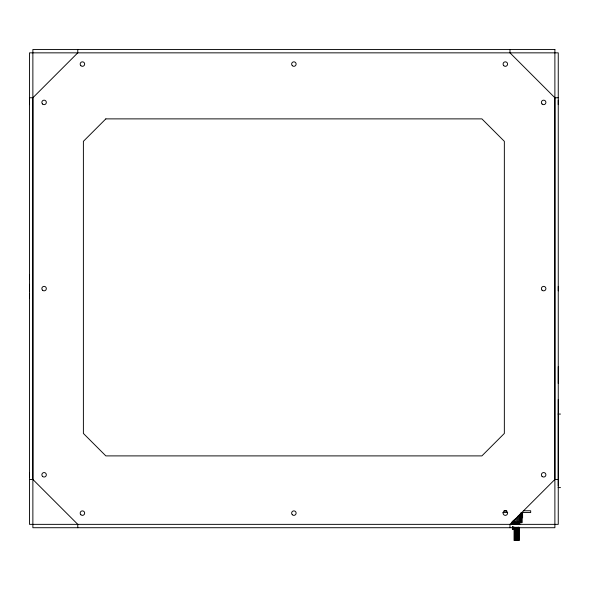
<?xml version="1.0" encoding="UTF-8"?>
<svg xmlns="http://www.w3.org/2000/svg" width="590" height="590" viewBox="0 0 590 590"><rect width="100%" height="100%" fill="white"/><g stroke="black" fill="none" stroke-linecap="round" stroke-linejoin="round"><path stroke-width="0.89" d="M558.258 399.467L558.258 524.355L29.5 524.355L29.5 52.849L558.258 52.849L558.258 485.909M77.769 527.718L77.769 524.355L32.87 479.449L32.87 97.756L77.769 52.849L77.769 49.486M509.981 527.718L509.981 524.355L554.888 479.449L554.888 97.756L509.981 52.849L509.981 49.486M29.5 97.756L32.87 97.756M554.888 97.756L558.258 97.756M558.096 414.062L560.5 414.062M29.5 479.449L32.87 479.449M554.888 479.449L558.258 479.449M558.096 487.591L560.5 487.591M503.985 510.77L506.751 510.77M523.315 510.77L530.683 510.77L530.683 512.562L521.022 512.562L521.022 522.666M503.064 512.562L507.673 512.562M511.818 522.666L521.921 522.666L521.921 512.562M514.067 529.289L512.385 529.289L512.385 527.003M558.258 100.16L558.258 104.651M558.258 286.356L558.258 290.848M558.258 366.633L558.258 383.471M522.6 512.562L522.6 517.843M521.826 512.562L521.826 522.666M521.516 512.562L521.516 522.666M520.351 513.484L520.351 522.666M519.517 514.399L519.443 524.628M519.156 522.084L519.156 524.628M519.067 527.246L519.067 540.514L514.067 540.514L514.067 527.003M518.912 527.246L518.912 540.514M518.758 522.084L518.758 524.628M518.669 527.246L518.669 540.514M518.558 515.321L518.558 522.666M518.33 527.246L518.33 540.514M518.278 522.084L518.278 524.628M517.917 527.246L517.917 540.514M517.718 522.084L517.718 524.628M517.489 516.235L517.489 522.666M517.437 527.246L517.437 540.514M517.091 522.084L517.091 524.628M516.899 527.246L516.899 540.514M516.361 518.072L516.434 524.628M516.331 527.246L516.331 540.514M515.749 522.084L515.749 524.628M515.749 527.246L515.749 540.514M515.188 518.994L515.188 522.666M515.166 527.246L515.166 540.514M515.07 522.084L515.07 524.628M514.598 527.246L514.598 540.514M514.406 522.084L514.406 524.628M514.015 519.915L514.015 522.666M513.787 522.084L513.787 524.628M513.588 527.003L513.588 529.289M513.226 522.084L513.226 524.628M513.167 527.003L513.167 529.289M512.887 520.83L512.887 522.666M512.835 527.003L512.835 529.289M512.74 522.084L512.74 524.628M512.585 527.003L512.585 529.289M512.43 527.003L512.43 529.289M512.349 522.084L512.349 524.628M512.061 522.084L512.061 524.628M511.884 522.084L511.818 524.628M29.5 100.16L29.5 104.651M29.5 274.616L29.5 279.107M29.5 284.336L29.5 290.848M29.5 294.056L29.5 298.547M29.5 472.553L29.5 477.045M503.115 512.762L503.1 513.344A2.242 2.242 0 0 0 506.124 515.225A2.242 2.242 0 0 0 507.157 511.818L506.758 511.39A2.242 2.242 0 0 0 503.115 512.762M105.839 118.878L83.389 141.334L83.389 433.436L105.839 455.893L481.897 455.893L504.347 433.436L504.347 141.334L481.897 118.878L105.839 118.878M554.888 49.486L32.87 49.486L32.87 527.718L554.888 527.718L554.888 49.486M519.679 524.628L519.679 522.084L519.62 524.628M542.07 476.381A2.242 2.242 0 0 0 545.831 475.378A2.242 2.242 0 0 0 543.08 472.627A2.242 2.242 0 0 0 542.07 476.381M292.293 514.716A2.242 2.242 0 0 0 296.047 513.706A2.242 2.242 0 0 0 293.296 510.955A2.242 2.242 0 0 0 292.293 514.716M80.837 514.716A2.242 2.242 0 0 0 84.591 513.706A2.242 2.242 0 0 0 81.84 510.955A2.242 2.242 0 0 0 80.837 514.716M42.51 476.381A2.242 2.242 0 0 0 46.263 475.378A2.242 2.242 0 0 0 43.513 472.627A2.242 2.242 0 0 0 42.51 476.381M42.51 290.192A2.242 2.242 0 0 0 46.263 289.181A2.242 2.242 0 0 0 43.513 286.43A2.242 2.242 0 0 0 42.51 290.192M42.51 103.995A2.242 2.242 0 0 0 46.263 102.984A2.242 2.242 0 0 0 43.513 100.234A2.242 2.242 0 0 0 42.51 103.995M80.837 65.667A2.242 2.242 0 0 0 84.591 64.657A2.242 2.242 0 0 0 81.84 61.906A2.242 2.242 0 0 0 80.837 65.667M292.293 65.667A2.242 2.242 0 0 0 296.047 64.657A2.242 2.242 0 0 0 293.296 61.906A2.242 2.242 0 0 0 292.293 65.667M542.07 103.995A2.242 2.242 0 0 0 545.831 102.984A2.242 2.242 0 0 0 543.08 100.234A2.242 2.242 0 0 0 542.07 103.995M503.742 65.667A2.242 2.242 0 0 0 507.503 64.657A2.242 2.242 0 0 0 504.752 61.906A2.242 2.242 0 0 0 503.742 65.667M542.07 290.192A2.242 2.242 0 0 0 545.831 289.181A2.242 2.242 0 0 0 543.08 286.43A2.242 2.242 0 0 0 542.07 290.192"/></g></svg>
